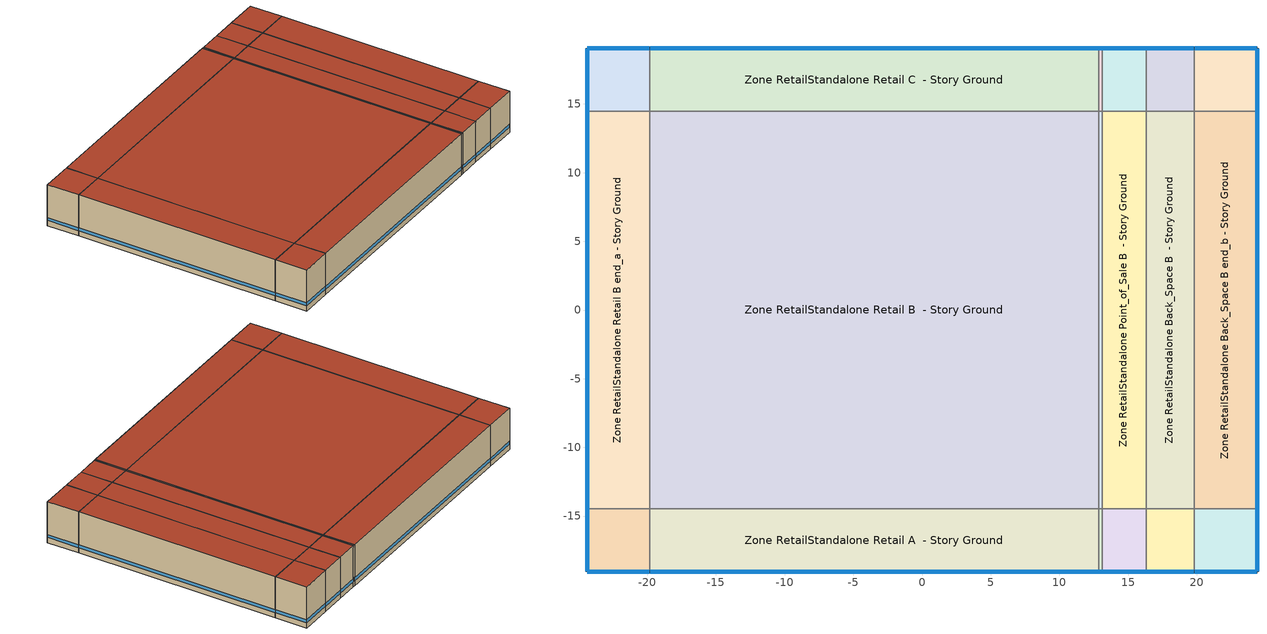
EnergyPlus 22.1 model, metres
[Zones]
Zone RetailStandalone Back_Space A  - Story Ground
 floor ground: 16.31,-19.05 16.31,-14.48 19.81,-14.48 19.81,-19.05 z0
 wall outside: 16.31,-19.05 19.81,-19.05 z0:6.1
 wall to Zone RetailStandalone Point_of_Sale A  - Story Ground: 16.31,-14.48 16.31,-19.05 z0:6.1
 wall to Zone RetailStandalone Back_Space B  - Story Ground: 19.81,-14.48 16.31,-14.48 z0:6.1
 wall to Zone RetailStandalone Back_Space A end_b - Story Ground: 19.81,-19.05 19.81,-14.48 z0:6.1
 window: 16.33,-19.05 19.79,-19.05 z0.76:1.19
 roof outside: 19.81,-19.05 19.81,-14.48 16.31,-14.48 16.31,-19.05 z6.1
Zone RetailStandalone Back_Space A end_b - Story Ground
 floor ground: 19.81,-19.05 19.81,-14.48 24.38,-14.48 24.38,-19.05 z0
 wall outside: 19.81,-19.05 24.38,-19.05 24.38,-14.48 z0:6.1
 wall to Zone RetailStandalone Back_Space B end_b - Story Ground: 24.38,-14.48 19.81,-14.48 z0:6.1
 window: 24.38,-19.02 24.38,-14.5 / 19.84,-19.05 24.36,-19.05 z0.76:1.19
 roof outside: 24.38,-19.05 24.38,-14.48 19.81,-14.48 19.81,-19.05 z6.1
Zone RetailStandalone Back_Space B  - Story Ground
 floor ground: 16.31,-14.48 16.31,14.48 19.81,14.48 19.81,-14.48 z0
 wall to Zone RetailStandalone Point_of_Sale B  - Story Ground: 16.31,14.48 16.31,-14.48 z0:6.1
 wall to Zone RetailStandalone Back_Space C  - Story Ground: 19.81,14.48 16.31,14.48 z0:6.1
 wall to Zone RetailStandalone Back_Space B end_b - Story Ground: 19.81,-14.48 19.81,14.48 z0:6.1
 roof outside: 19.81,-14.48 19.81,14.48 16.31,14.48 16.31,-14.48 z6.1
Zone RetailStandalone Back_Space B end_b - Story Ground
 floor ground: 19.81,-14.48 19.81,14.48 24.38,14.48 24.38,-14.48 z0
 wall outside: 24.38,-14.48 24.38,14.48 z0:6.1
 wall to Zone RetailStandalone Back_Space C end_b - Story Ground: 24.38,14.48 19.81,14.48 z0:6.1
 window: 24.38,-14.45 24.38,14.45 z0.76:1.19
 roof outside: 24.38,-14.48 24.38,14.48 19.81,14.48 19.81,-14.48 z6.1
Zone RetailStandalone Back_Space C  - Story Ground
 floor ground: 16.31,14.48 16.31,19.05 19.81,19.05 19.81,14.48 z0
 wall outside: 19.81,19.05 16.31,19.05 z0:6.1
 wall to Zone RetailStandalone Point_of_Sale C  - Story Ground: 16.31,19.05 16.31,14.48 z0:6.1
 wall to Zone RetailStandalone Back_Space C end_b - Story Ground: 19.81,14.48 19.81,19.05 z0:6.1
 window: 19.79,19.05 16.33,19.05 z0.76:1.19
 roof outside: 19.81,14.48 19.81,19.05 16.31,19.05 16.31,14.48 z6.1
Zone RetailStandalone Back_Space C end_b - Story Ground
 floor ground: 19.81,14.48 19.81,19.05 24.38,19.05 24.38,14.48 z0
 wall outside: 24.38,14.48 24.38,19.05 19.81,19.05 z0:6.1
 window: 24.36,19.05 19.84,19.05 / 24.38,14.5 24.38,19.02 z0.76:1.19
 roof outside: 24.38,14.48 24.38,19.05 19.81,19.05 19.81,14.48 z6.1
Zone RetailStandalone Entry A  - Story Ground
 floor ground: 12.85,-19.05 12.85,-14.48 13.1,-14.48 13.1,-19.05 z0
 wall outside: 12.85,-19.05 13.1,-19.05 z0:6.1
 wall to Zone RetailStandalone Retail A  - Story Ground: 12.85,-14.48 12.85,-19.05 z0:6.1
 wall to Zone RetailStandalone Entry B  - Story Ground: 13.1,-14.48 12.85,-14.48 z0:6.1
 wall to Zone RetailStandalone Point_of_Sale A  - Story Ground: 13.1,-19.05 13.1,-14.48 z0:6.1
 window: 12.88,-19.05 13.08,-19.05 z0.76:1.3
 roof outside: 13.1,-19.05 13.1,-14.48 12.85,-14.48 12.85,-19.05 z6.1
Zone RetailStandalone Entry B  - Story Ground
 floor ground: 12.85,-14.48 12.85,14.48 13.1,14.48 13.1,-14.48 z0
 wall to Zone RetailStandalone Retail B  - Story Ground: 12.85,14.48 12.85,-14.48 z0:6.1
 wall to Zone RetailStandalone Entry C  - Story Ground: 13.1,14.48 12.85,14.48 z0:6.1
 wall to Zone RetailStandalone Point_of_Sale B  - Story Ground: 13.1,-14.48 13.1,14.48 z0:6.1
 roof outside: 13.1,-14.48 13.1,14.48 12.85,14.48 12.85,-14.48 z6.1
Zone RetailStandalone Entry C  - Story Ground
 floor ground: 12.85,14.48 12.85,19.05 13.1,19.05 13.1,14.48 z0
 wall outside: 13.1,19.05 12.85,19.05 z0:6.1
 wall to Zone RetailStandalone Retail C  - Story Ground: 12.85,19.05 12.85,14.48 z0:6.1
 wall to Zone RetailStandalone Point_of_Sale C  - Story Ground: 13.1,14.48 13.1,19.05 z0:6.1
 window: 13.08,19.05 12.88,19.05 z0.76:1.3
 roof outside: 13.1,14.48 13.1,19.05 12.85,19.05 12.85,14.48 z6.1
Zone RetailStandalone Point_of_Sale A  - Story Ground
 floor ground: 13.1,-19.05 13.1,-14.48 16.31,-14.48 16.31,-19.05 z0
 wall outside: 13.1,-19.05 16.31,-19.05 z0:6.1
 wall to Zone RetailStandalone Point_of_Sale B  - Story Ground: 16.31,-14.48 13.1,-14.48 z0:6.1
 window: 13.13,-19.05 16.28,-19.05 z0.76:1.2
 roof outside: 16.31,-19.05 16.31,-14.48 13.1,-14.48 13.1,-19.05 z6.1
Zone RetailStandalone Point_of_Sale B  - Story Ground
 floor ground: 13.1,-14.48 13.1,14.48 16.31,14.48 16.31,-14.48 z0
 wall to Zone RetailStandalone Point_of_Sale C  - Story Ground: 16.31,14.48 13.1,14.48 z0:6.1
 roof outside: 16.31,-14.48 16.31,14.48 13.1,14.48 13.1,-14.48 z6.1
Zone RetailStandalone Point_of_Sale C  - Story Ground
 floor ground: 13.1,14.48 13.1,19.05 16.31,19.05 16.31,14.48 z0
 wall outside: 16.31,19.05 13.1,19.05 z0:6.1
 window: 16.28,19.05 13.13,19.05 z0.76:1.2
 roof outside: 16.31,14.48 16.31,19.05 13.1,19.05 13.1,14.48 z6.1
Zone RetailStandalone Retail A  - Story Ground
 floor ground: -19.81,-19.05 -19.81,-14.48 12.85,-14.48 12.85,-19.05 z0
 wall outside: -19.81,-19.05 12.85,-19.05 z0:6.1
 wall to Zone RetailStandalone Retail A end_a - Story Ground: -19.81,-14.48 -19.81,-19.05 z0:6.1
 wall to Zone RetailStandalone Retail B  - Story Ground: 12.85,-14.48 -19.81,-14.48 z0:6.1
 window: -19.79,-19.05 12.82,-19.05 z0.76:1.19
 roof outside: 12.85,-19.05 12.85,-14.48 -19.81,-14.48 -19.81,-19.05 z6.1
Zone RetailStandalone Retail A end_a - Story Ground
 floor ground: -24.38,-19.05 -24.38,-14.48 -19.81,-14.48 -19.81,-19.05 z0
 wall outside: -24.38,-14.48 -24.38,-19.05 -19.81,-19.05 z0:6.1
 wall to Zone RetailStandalone Retail B end_a - Story Ground: -19.81,-14.48 -24.38,-14.48 z0:6.1
 window: -24.38,-14.5 -24.38,-19.02 / -24.36,-19.05 -19.84,-19.05 z0.76:1.19
 roof outside: -19.81,-19.05 -19.81,-14.48 -24.38,-14.48 -24.38,-19.05 z6.1
Zone RetailStandalone Retail B  - Story Ground
 floor ground: -19.81,-14.48 -19.81,14.48 12.85,14.48 12.85,-14.48 z0
 wall to Zone RetailStandalone Retail B end_a - Story Ground: -19.81,14.48 -19.81,-14.48 z0:6.1
 wall to Zone RetailStandalone Retail C  - Story Ground: 12.85,14.48 -19.81,14.48 z0:6.1
 roof outside: 12.85,-14.48 12.85,14.48 -19.81,14.48 -19.81,-14.48 z6.1
Zone RetailStandalone Retail B end_a - Story Ground
 floor ground: -24.38,-14.48 -24.38,14.48 -19.81,14.48 -19.81,-14.48 z0
 wall outside: -24.38,14.48 -24.38,-14.48 z0:6.1
 wall to Zone RetailStandalone Retail C end_a - Story Ground: -19.81,14.48 -24.38,14.48 z0:6.1
 window: -24.38,14.45 -24.38,-14.45 z0.76:1.19
 roof outside: -19.81,-14.48 -19.81,14.48 -24.38,14.48 -24.38,-14.48 z6.1
Zone RetailStandalone Retail C  - Story Ground
 floor ground: -19.81,14.48 -19.81,19.05 12.85,19.05 12.85,14.48 z0
 wall outside: 12.85,19.05 -19.81,19.05 z0:6.1
 wall to Zone RetailStandalone Retail C end_a - Story Ground: -19.81,19.05 -19.81,14.48 z0:6.1
 window: 12.82,19.05 -19.79,19.05 z0.76:1.19
 roof outside: 12.85,14.48 12.85,19.05 -19.81,19.05 -19.81,14.48 z6.1
Zone RetailStandalone Retail C end_a - Story Ground
 floor ground: -24.38,14.48 -24.38,19.05 -19.81,19.05 -19.81,14.48 z0
 wall outside: -19.81,19.05 -24.38,19.05 -24.38,14.48 z0:6.1
 window: -24.38,19.02 -24.38,14.5 / -19.84,19.05 -24.36,19.05 z0.76:1.19
 roof outside: -19.81,14.48 -19.81,19.05 -24.38,19.05 -24.38,14.48 z6.1
[Building]
DOE Ref 1980-2004|RetailStandalone
[Site:Location]
Climate Zone 1_CA_USA: Latitude {deg}=40.8; Longitude {deg}=-124.2; Time Zone {hr}=-8; Elevation {m}=13
[Site:WaterMainsTemperature]
Calculation Method=Correlation; Annual Average Outdoor Air Temperature {C}=11.9917; Maximum Difference In Monthly Average Outdoor Air Temperatures {deltaC}=5.2
[SizingPeriod:DesignDay] Day of Month=21; Dry-Bulb Temperature Range Modifier Type=DefaultMultipliers; Humidity Condition Type=Wetbulb; Barometric Pressure {Pa}=101169; Rain Indicator=No; Snow Indicator=No; Daylight Saving Time Indicator=No; Begin Environment Reset Mode=FullResetAtBeginEnvironment
Name | Month | Day Type | Maximum Dry-Bulb Temperature {C} | Daily Dry-Bulb Temperature Range {deltaC} | Wetbulb or DewPoint at Maximum Dry-Bulb {C} | Wind Speed {m/s} | Wind Direction {deg} | Solar Model Indicator | ASHRAE Clear Sky Optical Depth for Beam Irradiance (taub) | ASHRAE Clear Sky Optical Depth for Diffuse Irradiance (taud) | Sky Clearness
Climate Zone 1 Ann Clg .4% Condns DB=>MWB | 8 | SummerDesignDay | 21.6 | 6.5 | 15.2 | 4.3 | 320 | ASHRAETau | 0.365 | 2.513
Climate Zone 1 Ann Clg .4% Condns WB=>MDB | 8 | SummerDesignDay | 19.5 | 6.5 | 16.8 | 4.3 | 320 | ASHRAETau | 0.365 | 2.513
Climate Zone 1 Ann Htg 99.6% Condns DB | 12 | WinterDesignDay | -0.6 | 0 | -0.6 | 2 | 90 | ASHRAEClearSky |  |  | 0
[Zone] Multiplier=1; Part of Total Floor Area=Yes
Zone RetailStandalone Back_Space A  - Story Ground; Zone RetailStandalone Back_Space A end_b - Story Ground; Zone RetailStandalone Back_Space B  - Story Ground; Zone RetailStandalone Back_Space B end_b - Story Ground; Zone RetailStandalone Back_Space C  - Story Ground; Zone RetailStandalone Back_Space C end_b - Story Ground; Zone RetailStandalone Entry A  - Story Ground; Zone RetailStandalone Entry B  - Story Ground; Zone RetailStandalone Entry C  - Story Ground; Zone RetailStandalone Point_of_Sale A  - Story Ground; Zone RetailStandalone Point_of_Sale B  - Story Ground; Zone RetailStandalone Point_of_Sale C  - Story Ground; Zone RetailStandalone Retail A  - Story Ground; Zone RetailStandalone Retail A end_a - Story Ground; Zone RetailStandalone Retail B  - Story Ground; Zone RetailStandalone Retail B end_a - Story Ground; Zone RetailStandalone Retail C  - Story Ground; Zone RetailStandalone Retail C end_a - Story Ground
